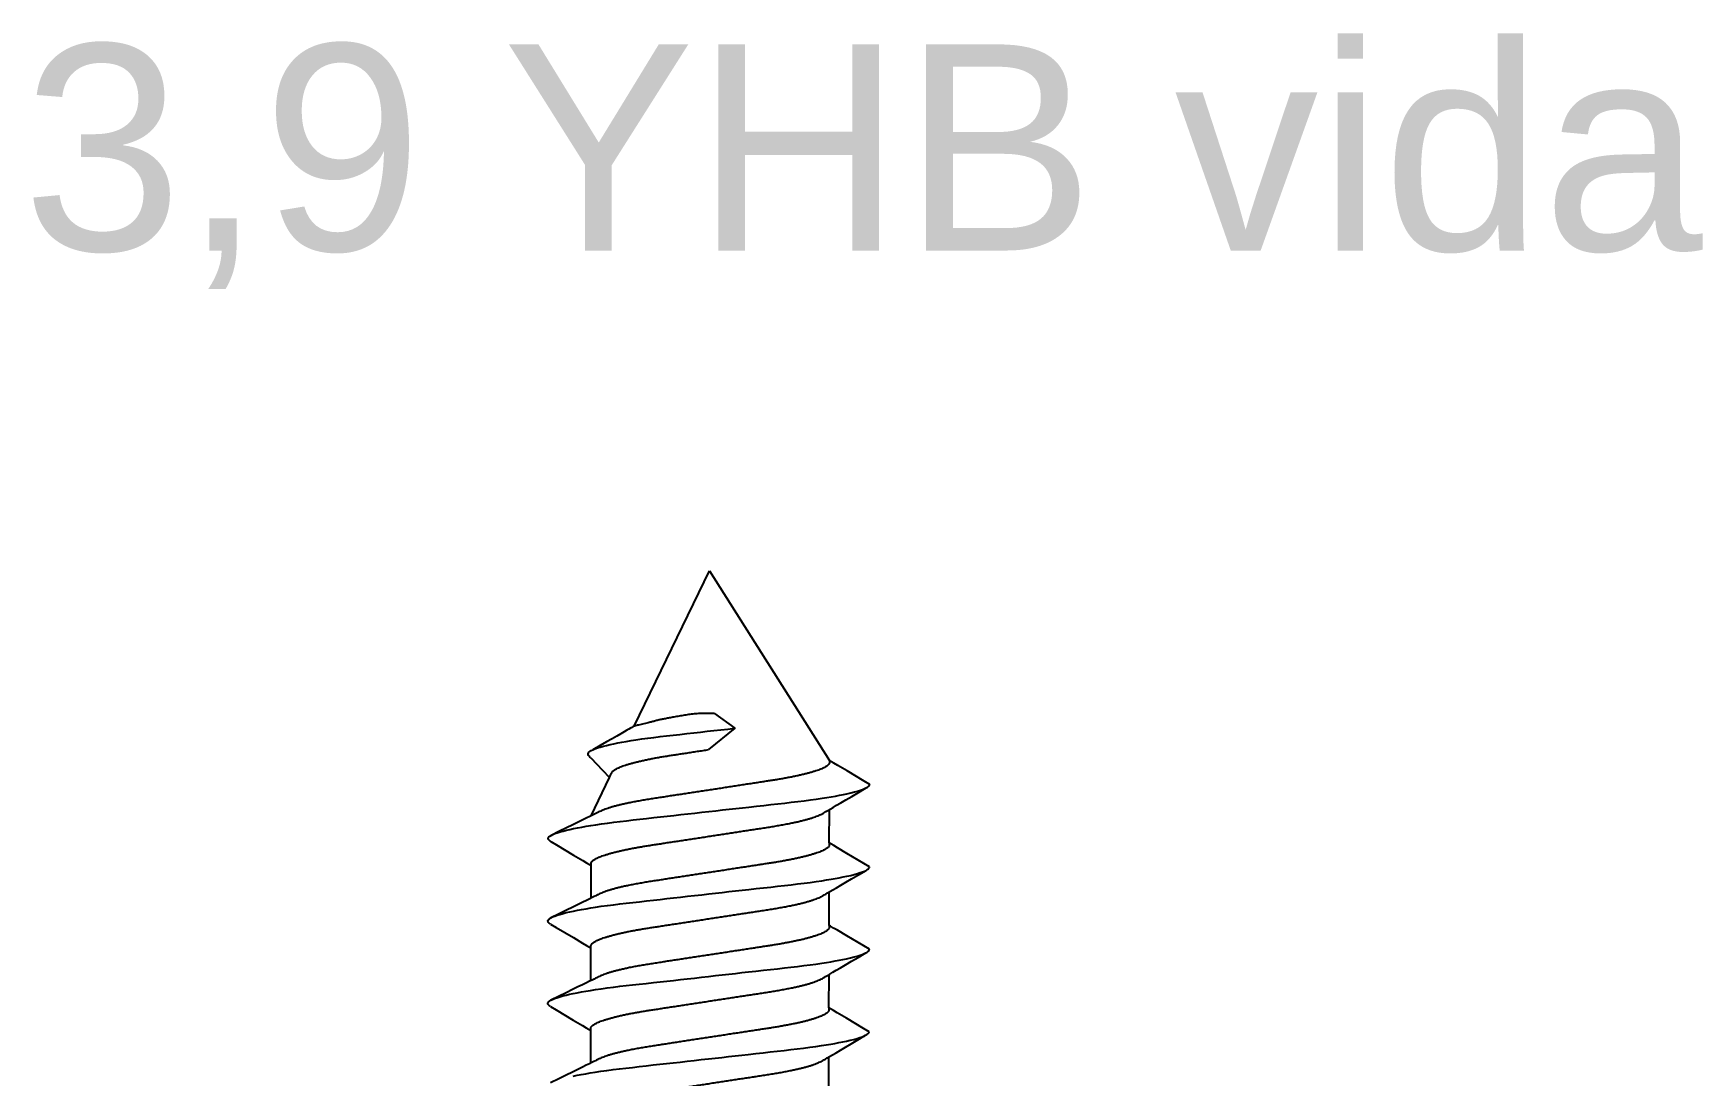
# Model space of a CAD drawing. Header units: millimetres. Extents: x -73550 to -72437, y 41766 to 43371.
# Drawn here: x -73488.24 to -73467.99, y 43304.14 to 43316.78 of the extents above; entities that cross this region are included whole.
import ezdxf

# ---------------------------------------------------------------- set-up
doc = ezdxf.new("R2010")
doc.units = ezdxf.units.MM
doc.layers.add('ART_VIDA', color=65, linetype='Continuous')
doc.styles.get("Standard").update_dxf_attribs({"font": 'arial.ttf'})

# ---------------------------------------------------------------- blocks, each defined once
blk = doc.blocks.new('*U39')
at = {"layer": 'ART_VIDA'}
for p, q in [((12.778, 1.428), (13.174, 1.428)), ((13.778, 1.428), (14.174, 1.428)), ((14.778, 1.428), (15.174, 1.428)), ((15.778, 1.428), (16.241, 1.208)), ((15.778, 1.428), (16.241, 1.208)), ((16.866, 0.91), (18.75, 0)), ((18.75, 0), (16.455, -1.461)), ((16.843, -0.312), (16.583, 0.007)), ((17.019, -0.063), (16.843, -0.312)), ((12.455, -1.461), (12.859, -1.461)), ((13.455, -1.461), (13.859, -1.461)), ((14.455, -1.461), (14.859, -1.461)), ((15.455, -1.461), (15.859, -1.461))]:
    blk.add_line(p, q, dxfattribs=at)
at = {"layer": 'ART_VIDA', "flags": 128}
for points in [[(12.621, 1.641), (12.631, 1.593), (12.641, 1.542), (12.65, 1.488), (12.66, 1.432), (12.669, 1.373), (12.68, 1.303), (12.69, 1.23), (12.7, 1.155), (12.71, 1.078), (12.719, 1), (12.728, 0.921), (12.737, 0.84), (12.747, 0.756), (12.757, 0.669), (12.766, 0.589), (12.775, 0.508), (12.784, 0.426), (12.794, 0.342), (12.804, 0.258), (12.813, 0.172), (12.823, 0.086), (12.833, 0), (12.842, -0.082), (12.851, -0.164), (12.861, -0.245), (12.87, -0.325), (12.879, -0.405), (12.888, -0.484), (12.898, -0.575), (12.908, -0.664), (12.918, -0.751), (12.928, -0.835), (12.937, -0.919), (12.947, -0.999), (12.956, -1.078), (12.966, -1.155), (12.976, -1.23), (12.986, -1.302), (12.996, -1.373), (13.005, -1.429), (13.014, -1.483), (13.023, -1.534), (13.033, -1.583), (13.042, -1.63), (13.051, -1.673), (13.062, -1.721), (13.073, -1.764), (13.084, -1.803), (13.095, -1.837), (13.104, -1.864), (13.114, -1.887), (13.123, -1.907), (13.132, -1.922), (13.141, -1.935), (13.149, -1.943), (13.158, -1.948), (13.166, -1.95), (13.166, -1.95)], [(13.463, 1.917), (13.423, 1.849), (13.3, 1.641), (13.234, 1.529), (13.206, 1.482), (13.185, 1.446), (13.174, 1.428)], [(13.463, 1.917), (13.466, 1.922), (13.475, 1.935), (13.484, 1.943), (13.492, 1.948), (13.5, 1.95), (13.509, 1.948), (13.519, 1.941), (13.529, 1.93), (13.539, 1.914), (13.549, 1.893), (13.56, 1.868), (13.57, 1.839), (13.581, 1.805), (13.592, 1.766), (13.602, 1.728), (13.612, 1.686), (13.621, 1.641), (13.631, 1.593), (13.641, 1.542), (13.65, 1.488), (13.66, 1.432), (13.669, 1.373), (13.68, 1.303), (13.69, 1.23), (13.7, 1.155), (13.71, 1.078), (13.719, 1), (13.728, 0.921), (13.737, 0.84), (13.747, 0.756), (13.757, 0.669), (13.766, 0.589), (13.775, 0.508), (13.784, 0.426), (13.794, 0.342), (13.804, 0.258), (13.813, 0.172), (13.823, 0.086), (13.833, 0), (13.842, -0.082), (13.851, -0.164), (13.861, -0.245), (13.87, -0.325), (13.879, -0.405), (13.888, -0.484), (13.898, -0.575), (13.908, -0.664), (13.918, -0.751), (13.928, -0.835), (13.937, -0.919), (13.947, -0.999), (13.956, -1.078), (13.966, -1.155), (13.976, -1.23), (13.986, -1.302), (13.996, -1.373), (14.005, -1.429), (14.014, -1.483), (14.023, -1.534), (14.033, -1.583), (14.042, -1.63), (14.051, -1.673), (14.062, -1.721), (14.073, -1.764), (14.084, -1.803), (14.095, -1.837), (14.104, -1.864), (14.114, -1.887), (14.123, -1.907), (14.132, -1.922), (14.141, -1.935), (14.149, -1.943), (14.158, -1.948), (14.166, -1.95), (14.166, -1.95)], [(14.463, 1.917), (14.423, 1.849), (14.3, 1.641), (14.234, 1.529), (14.206, 1.482), (14.185, 1.446), (14.174, 1.428)], [(14.463, 1.917), (14.466, 1.922), (14.475, 1.935), (14.484, 1.943), (14.492, 1.948), (14.5, 1.95), (14.509, 1.948), (14.519, 1.941), (14.529, 1.93), (14.539, 1.914), (14.549, 1.893), (14.56, 1.868), (14.57, 1.839), (14.581, 1.805), (14.592, 1.766), (14.602, 1.728), (14.612, 1.686), (14.621, 1.641), (14.631, 1.593), (14.641, 1.542), (14.65, 1.488), (14.66, 1.432), (14.669, 1.373), (14.68, 1.303), (14.69, 1.23), (14.7, 1.155), (14.71, 1.078), (14.719, 1), (14.728, 0.921), (14.737, 0.84), (14.747, 0.756), (14.757, 0.669), (14.766, 0.589), (14.775, 0.508), (14.784, 0.426), (14.794, 0.342), (14.804, 0.258), (14.813, 0.172), (14.823, 0.086), (14.833, 0), (14.842, -0.082), (14.851, -0.164), (14.861, -0.245), (14.87, -0.325), (14.879, -0.405), (14.888, -0.484), (14.898, -0.575), (14.908, -0.664), (14.918, -0.751), (14.928, -0.835), (14.937, -0.919), (14.947, -0.999), (14.956, -1.078), (14.966, -1.155), (14.976, -1.23), (14.986, -1.302), (14.996, -1.373), (15.005, -1.429), (15.014, -1.483), (15.023, -1.534), (15.033, -1.583), (15.042, -1.63), (15.051, -1.673), (15.062, -1.721), (15.073, -1.764), (15.084, -1.803), (15.095, -1.837), (15.104, -1.864), (15.114, -1.887), (15.123, -1.907), (15.132, -1.922), (15.141, -1.935), (15.149, -1.943), (15.158, -1.948), (15.166, -1.95), (15.166, -1.95)], [(15.463, 1.917), (15.423, 1.849), (15.3, 1.641), (15.234, 1.529), (15.206, 1.482), (15.185, 1.446), (15.174, 1.428)], [(15.463, 1.917), (15.466, 1.922), (15.475, 1.935), (15.484, 1.943), (15.492, 1.948), (15.5, 1.95), (15.509, 1.948), (15.519, 1.941), (15.529, 1.93), (15.539, 1.914), (15.549, 1.893), (15.56, 1.868), (15.57, 1.839), (15.581, 1.805), (15.592, 1.766), (15.602, 1.728), (15.612, 1.686), (15.621, 1.641), (15.631, 1.593), (15.641, 1.542), (15.65, 1.488), (15.66, 1.432), (15.669, 1.373), (15.68, 1.303), (15.69, 1.23), (15.7, 1.155), (15.71, 1.078), (15.719, 1), (15.728, 0.921), (15.737, 0.84), (15.747, 0.756), (15.757, 0.669), (15.766, 0.589), (15.775, 0.508), (15.784, 0.426), (15.794, 0.342), (15.804, 0.258), (15.813, 0.172), (15.823, 0.086), (15.833, 0), (15.842, -0.082), (15.851, -0.164), (15.861, -0.245), (15.87, -0.325), (15.879, -0.405), (15.888, -0.484), (15.898, -0.575), (15.908, -0.664), (15.918, -0.751), (15.928, -0.835), (15.937, -0.919), (15.947, -0.999), (15.956, -1.078), (15.966, -1.155), (15.976, -1.23), (15.986, -1.302), (15.996, -1.373), (16.005, -1.429), (16.014, -1.483), (16.023, -1.534), (16.033, -1.583), (16.042, -1.63), (16.051, -1.673), (16.062, -1.721), (16.073, -1.764), (16.084, -1.803), (16.095, -1.837), (16.104, -1.864), (16.114, -1.887), (16.123, -1.907), (16.132, -1.922), (16.141, -1.935), (16.149, -1.943), (16.158, -1.948), (16.166, -1.95), (16.166, -1.95)], [(16.479, 1.436), (16.33, 1.294), (16.241, 1.208)], [(16.479, 1.436), (16.49, 1.446), (16.5, 1.455), (16.51, 1.462), (16.52, 1.465), (16.53, 1.466), (16.539, 1.463), (16.549, 1.457), (16.558, 1.445), (16.569, 1.43), (16.579, 1.409), (16.589, 1.384), (16.6, 1.354), (16.611, 1.32), (16.622, 1.282), (16.632, 1.243), (16.641, 1.202), (16.651, 1.157), (16.661, 1.109), (16.671, 1.058), (16.68, 1.004), (16.69, 0.947), (16.699, 0.888), (16.71, 0.818), (16.72, 0.745), (16.73, 0.671), (16.74, 0.594), (16.749, 0.515), (16.758, 0.437), (16.767, 0.355), (16.777, 0.271), (16.787, 0.184), (16.796, 0.105), (16.805, 0.024), (16.814, -0.059), (16.824, -0.142), (16.833, -0.227), (16.843, -0.312), (16.843, -0.312), (16.843, -0.312)], [(13.166, -1.95), (13.206, -1.882), (13.328, -1.674), (13.395, -1.562), (13.423, -1.515), (13.444, -1.479), (13.455, -1.461)], [(14.166, -1.95), (14.206, -1.882), (14.328, -1.674), (14.395, -1.562), (14.423, -1.515), (14.444, -1.479), (14.455, -1.461)], [(15.166, -1.95), (15.206, -1.882), (15.328, -1.674), (15.395, -1.562), (15.423, -1.515), (15.444, -1.479), (15.455, -1.461)], [(16.166, -1.95), (16.206, -1.882), (16.328, -1.674), (16.395, -1.562), (16.423, -1.515), (16.444, -1.479), (16.455, -1.461)]]:
    blk.add_lwpolyline(points, dxfattribs=at)
at = {"layer": 'ART_VIDA'}
for points, knots in [([(13.455, -1.461), (13.427, -1.461), (13.421, -1.46), (13.411, -1.455), (13.401, -1.447), (13.391, -1.435), (13.381, -1.42), (13.37, -1.402), (13.36, -1.38), (13.349, -1.355), (13.338, -1.327), (13.327, -1.295), (13.316, -1.259), (13.304, -1.221), (13.293, -1.179), (13.282, -1.135), (13.271, -1.088), (13.261, -1.039), (13.25, -0.987), (13.24, -0.934), (13.23, -0.879), (13.22, -0.823), (13.211, -0.766), (13.202, -0.708), (13.193, -0.648), (13.183, -0.586), (13.173, -0.522), (13.163, -0.456), (13.152, -0.388), (13.142, -0.319), (13.131, -0.248), (13.119, -0.177), (13.108, -0.105), (13.097, -0.033), (13.086, 0.039), (13.075, 0.111), (13.064, 0.182), (13.053, 0.252), (13.042, 0.321), (13.032, 0.388), (13.022, 0.454), (13.012, 0.517), (13.001, 0.583), (12.991, 0.65), (12.98, 0.719), (12.969, 0.786), (12.958, 0.85), (12.946, 0.913), (12.934, 0.97), (12.923, 1.022), (12.912, 1.069), (12.901, 1.113), (12.89, 1.155), (12.879, 1.193), (12.868, 1.228), (12.857, 1.26), (12.846, 1.288), (12.835, 1.313), (12.825, 1.334), (12.819, 1.345), (12.539, 1.914)], [0, 0, 0, 0, 0.01636, 0.032918, 0.049658, 0.066561, 0.083609, 0.100475, 0.117442, 0.13449, 0.151597, 0.169092, 0.186604, 0.204109, 0.221583, 0.239003, 0.256348, 0.273594, 0.290684, 0.307635, 0.324428, 0.341045, 0.357469, 0.373492, 0.38969, 0.406068, 0.422611, 0.439643, 0.456809, 0.474087, 0.491457, 0.508896, 0.526382, 0.543891, 0.561362, 0.57881, 0.596211, 0.613544, 0.630786, 0.647611, 0.664308, 0.680859, 0.697246, 0.716518, 0.735597, 0.754894, 0.774443, 0.794216, 0.814184, 0.831393, 0.848699, 0.866081, 0.883517, 0.900983, 0.918145, 0.935291, 0.952401, 0.969453, 0.98677, 1, 1, 1, 1]), ([(14.455, -1.461), (14.427, -1.461), (14.421, -1.46), (14.411, -1.455), (14.401, -1.447), (14.391, -1.435), (14.381, -1.42), (14.37, -1.402), (14.36, -1.38), (14.349, -1.355), (14.338, -1.327), (14.327, -1.295), (14.316, -1.259), (14.304, -1.221), (14.293, -1.179), (14.282, -1.135), (14.271, -1.088), (14.261, -1.039), (14.25, -0.987), (14.24, -0.934), (14.23, -0.879), (14.22, -0.823), (14.211, -0.766), (14.202, -0.708), (14.193, -0.648), (14.183, -0.586), (14.173, -0.522), (14.163, -0.456), (14.152, -0.388), (14.142, -0.319), (14.131, -0.248), (14.119, -0.177), (14.108, -0.105), (14.097, -0.033), (14.086, 0.039), (14.075, 0.111), (14.064, 0.182), (14.053, 0.252), (14.042, 0.321), (14.032, 0.388), (14.022, 0.454), (14.012, 0.517), (14.001, 0.583), (13.991, 0.65), (13.98, 0.719), (13.969, 0.786), (13.958, 0.85), (13.946, 0.913), (13.934, 0.97), (13.923, 1.022), (13.912, 1.069), (13.901, 1.113), (13.89, 1.155), (13.879, 1.193), (13.868, 1.228), (13.857, 1.26), (13.846, 1.288), (13.835, 1.313), (13.825, 1.334), (13.819, 1.345), (13.539, 1.914)], [0, 0, 0, 0, 0.01636, 0.032918, 0.049658, 0.066561, 0.083609, 0.100475, 0.117442, 0.13449, 0.151597, 0.169092, 0.186604, 0.204109, 0.221583, 0.239003, 0.256348, 0.273594, 0.290684, 0.307635, 0.324428, 0.341045, 0.357469, 0.373492, 0.38969, 0.406068, 0.422611, 0.439643, 0.456809, 0.474087, 0.491457, 0.508896, 0.526382, 0.543891, 0.561362, 0.57881, 0.596211, 0.613544, 0.630786, 0.647611, 0.664308, 0.680859, 0.697246, 0.716518, 0.735597, 0.754894, 0.774443, 0.794216, 0.814184, 0.831393, 0.848699, 0.866081, 0.883517, 0.900983, 0.918145, 0.935291, 0.952401, 0.969453, 0.98677, 1, 1, 1, 1]), ([(15.455, -1.461), (15.427, -1.461), (15.421, -1.46), (15.411, -1.455), (15.401, -1.447), (15.391, -1.435), (15.381, -1.42), (15.37, -1.402), (15.36, -1.38), (15.349, -1.355), (15.338, -1.327), (15.327, -1.295), (15.316, -1.259), (15.304, -1.221), (15.293, -1.179), (15.282, -1.135), (15.271, -1.088), (15.261, -1.039), (15.25, -0.987), (15.24, -0.934), (15.23, -0.879), (15.22, -0.823), (15.211, -0.766), (15.202, -0.708), (15.193, -0.648), (15.183, -0.586), (15.173, -0.522), (15.163, -0.456), (15.152, -0.388), (15.142, -0.319), (15.131, -0.248), (15.119, -0.177), (15.108, -0.105), (15.097, -0.033), (15.086, 0.039), (15.075, 0.111), (15.064, 0.182), (15.053, 0.252), (15.042, 0.321), (15.032, 0.388), (15.022, 0.454), (15.012, 0.517), (15.001, 0.583), (14.991, 0.65), (14.98, 0.719), (14.969, 0.786), (14.958, 0.85), (14.946, 0.913), (14.934, 0.97), (14.923, 1.022), (14.912, 1.069), (14.901, 1.113), (14.89, 1.155), (14.879, 1.193), (14.868, 1.228), (14.857, 1.26), (14.846, 1.288), (14.835, 1.313), (14.825, 1.334), (14.819, 1.345), (14.539, 1.914)], [0, 0, 0, 0, 0.01636, 0.032918, 0.049658, 0.066561, 0.083609, 0.100475, 0.117442, 0.13449, 0.151597, 0.169092, 0.186604, 0.204109, 0.221583, 0.239003, 0.256348, 0.273594, 0.290684, 0.307635, 0.324428, 0.341045, 0.357469, 0.373492, 0.38969, 0.406068, 0.422611, 0.439643, 0.456809, 0.474087, 0.491457, 0.508896, 0.526382, 0.543891, 0.561362, 0.57881, 0.596211, 0.613544, 0.630786, 0.647611, 0.664308, 0.680859, 0.697246, 0.716518, 0.735597, 0.754894, 0.774443, 0.794216, 0.814184, 0.831393, 0.848699, 0.866081, 0.883517, 0.900983, 0.918145, 0.935291, 0.952401, 0.969453, 0.98677, 1, 1, 1, 1]), ([(16.455, -1.461), (16.427, -1.461), (16.421, -1.46), (16.411, -1.455), (16.401, -1.447), (16.391, -1.435), (16.381, -1.42), (16.37, -1.402), (16.36, -1.38), (16.349, -1.355), (16.338, -1.327), (16.327, -1.295), (16.316, -1.259), (16.304, -1.221), (16.293, -1.179), (16.282, -1.135), (16.271, -1.088), (16.261, -1.039), (16.25, -0.987), (16.24, -0.934), (16.23, -0.879), (16.22, -0.823), (16.211, -0.766), (16.202, -0.708), (16.193, -0.648), (16.183, -0.586), (16.173, -0.522), (16.163, -0.456), (16.152, -0.388), (16.142, -0.319), (16.131, -0.248), (16.119, -0.177), (16.108, -0.105), (16.097, -0.033), (16.086, 0.039), (16.075, 0.111), (16.064, 0.182), (16.053, 0.252), (16.042, 0.321), (16.032, 0.388), (16.022, 0.454), (16.012, 0.517), (16.001, 0.583), (15.991, 0.65), (15.98, 0.719), (15.969, 0.786), (15.958, 0.85), (15.946, 0.913), (15.934, 0.97), (15.923, 1.022), (15.912, 1.069), (15.901, 1.113), (15.89, 1.155), (15.879, 1.193), (15.868, 1.228), (15.857, 1.26), (15.846, 1.288), (15.835, 1.313), (15.825, 1.334), (15.819, 1.345), (15.539, 1.914)], [0, 0, 0, 0, 0.01636, 0.032918, 0.049658, 0.066561, 0.083609, 0.100475, 0.117442, 0.13449, 0.151597, 0.169092, 0.186604, 0.204109, 0.221583, 0.239003, 0.256348, 0.273594, 0.290684, 0.307635, 0.324428, 0.341045, 0.357469, 0.373492, 0.38969, 0.406068, 0.422611, 0.439643, 0.456809, 0.474087, 0.491457, 0.508896, 0.526382, 0.543891, 0.561362, 0.57881, 0.596211, 0.613544, 0.630786, 0.647611, 0.664308, 0.680859, 0.697246, 0.716518, 0.735597, 0.754894, 0.774443, 0.794216, 0.814184, 0.831393, 0.848699, 0.866081, 0.883517, 0.900983, 0.918145, 0.935291, 0.952401, 0.969453, 0.98677, 1, 1, 1, 1]), ([(12.174, 1.428), (12.202, 1.428), (12.208, 1.427), (12.218, 1.422), (12.227, 1.414), (12.238, 1.402), (12.248, 1.387), (12.258, 1.369), (12.269, 1.347), (12.28, 1.322), (12.291, 1.294), (12.302, 1.262), (12.313, 1.226), (12.324, 1.188), (12.335, 1.146), (12.347, 1.102), (12.357, 1.055), (12.368, 1.006), (12.379, 0.955), (12.389, 0.901), (12.399, 0.847), (12.409, 0.79), (12.418, 0.733), (12.427, 0.675), (12.436, 0.615), (12.446, 0.553), (12.456, 0.489), (12.466, 0.423), (12.476, 0.355), (12.487, 0.286), (12.498, 0.215), (12.509, 0.144), (12.52, 0.072), (12.532, 0), (12.543, -0.072), (12.554, -0.144), (12.565, -0.215), (12.576, -0.285), (12.587, -0.354), (12.597, -0.421), (12.607, -0.486), (12.617, -0.55), (12.627, -0.616), (12.638, -0.683), (12.648, -0.752), (12.66, -0.818), (12.671, -0.883), (12.683, -0.946), (12.695, -1.003), (12.706, -1.055), (12.717, -1.102), (12.728, -1.146), (12.739, -1.187), (12.75, -1.226), (12.761, -1.261), (12.772, -1.292), (12.783, -1.321), (12.794, -1.346), (12.804, -1.367), (12.81, -1.378), (13.123, -1.907)], [0, 0, 0, 0, 0.01636, 0.032918, 0.049658, 0.066561, 0.083609, 0.100475, 0.117442, 0.13449, 0.151597, 0.169092, 0.186604, 0.204108, 0.221583, 0.239003, 0.256348, 0.273594, 0.290684, 0.307635, 0.324428, 0.341045, 0.357469, 0.373492, 0.38969, 0.406068, 0.422611, 0.439643, 0.456808, 0.474087, 0.491457, 0.508896, 0.526382, 0.543891, 0.561362, 0.578809, 0.596211, 0.613544, 0.630785, 0.64761, 0.664307, 0.680858, 0.697246, 0.716518, 0.735597, 0.754893, 0.774442, 0.794216, 0.814183, 0.831392, 0.848699, 0.866081, 0.883517, 0.900983, 0.918144, 0.935291, 0.952401, 0.969452, 0.986769, 1, 1, 1, 1]), ([(13.174, 1.428), (13.202, 1.428), (13.208, 1.427), (13.218, 1.422), (13.227, 1.414), (13.238, 1.402), (13.248, 1.387), (13.258, 1.369), (13.269, 1.347), (13.28, 1.322), (13.291, 1.294), (13.302, 1.262), (13.313, 1.226), (13.324, 1.188), (13.335, 1.146), (13.347, 1.102), (13.357, 1.055), (13.368, 1.006), (13.379, 0.955), (13.389, 0.901), (13.399, 0.847), (13.409, 0.79), (13.418, 0.733), (13.427, 0.675), (13.436, 0.615), (13.446, 0.553), (13.456, 0.489), (13.466, 0.423), (13.476, 0.355), (13.487, 0.286), (13.498, 0.215), (13.509, 0.144), (13.52, 0.072), (13.532, 0), (13.543, -0.072), (13.554, -0.144), (13.565, -0.215), (13.576, -0.285), (13.587, -0.354), (13.597, -0.421), (13.607, -0.486), (13.617, -0.55), (13.627, -0.616), (13.638, -0.683), (13.648, -0.752), (13.66, -0.818), (13.671, -0.883), (13.683, -0.946), (13.695, -1.003), (13.706, -1.055), (13.717, -1.102), (13.728, -1.146), (13.739, -1.187), (13.75, -1.226), (13.761, -1.261), (13.772, -1.292), (13.783, -1.321), (13.794, -1.346), (13.804, -1.367), (13.81, -1.378), (14.123, -1.907)], [0, 0, 0, 0, 0.01636, 0.032918, 0.049658, 0.066561, 0.083609, 0.100475, 0.117442, 0.13449, 0.151597, 0.169092, 0.186604, 0.204108, 0.221583, 0.239003, 0.256348, 0.273594, 0.290684, 0.307635, 0.324428, 0.341045, 0.357469, 0.373492, 0.38969, 0.406068, 0.422611, 0.439643, 0.456808, 0.474087, 0.491457, 0.508896, 0.526382, 0.543891, 0.561362, 0.578809, 0.596211, 0.613544, 0.630785, 0.64761, 0.664307, 0.680858, 0.697246, 0.716518, 0.735597, 0.754893, 0.774442, 0.794216, 0.814183, 0.831392, 0.848699, 0.866081, 0.883517, 0.900983, 0.918144, 0.935291, 0.952401, 0.969452, 0.986769, 1, 1, 1, 1]), ([(14.174, 1.428), (14.202, 1.428), (14.208, 1.427), (14.218, 1.422), (14.227, 1.414), (14.238, 1.402), (14.248, 1.387), (14.258, 1.369), (14.269, 1.347), (14.28, 1.322), (14.291, 1.294), (14.302, 1.262), (14.313, 1.226), (14.324, 1.188), (14.335, 1.146), (14.347, 1.102), (14.357, 1.055), (14.368, 1.006), (14.379, 0.955), (14.389, 0.901), (14.399, 0.847), (14.409, 0.79), (14.418, 0.733), (14.427, 0.675), (14.436, 0.615), (14.446, 0.553), (14.456, 0.489), (14.466, 0.423), (14.476, 0.355), (14.487, 0.286), (14.498, 0.215), (14.509, 0.144), (14.52, 0.072), (14.532, 0), (14.543, -0.072), (14.554, -0.144), (14.565, -0.215), (14.576, -0.285), (14.587, -0.354), (14.597, -0.421), (14.607, -0.486), (14.617, -0.55), (14.627, -0.616), (14.638, -0.683), (14.648, -0.752), (14.66, -0.818), (14.671, -0.883), (14.683, -0.946), (14.695, -1.003), (14.706, -1.055), (14.717, -1.102), (14.728, -1.146), (14.739, -1.187), (14.75, -1.226), (14.761, -1.261), (14.772, -1.292), (14.783, -1.321), (14.794, -1.346), (14.804, -1.367), (14.81, -1.378), (15.123, -1.907)], [0, 0, 0, 0, 0.01636, 0.032918, 0.049658, 0.066561, 0.083609, 0.100475, 0.117442, 0.13449, 0.151597, 0.169092, 0.186604, 0.204108, 0.221583, 0.239003, 0.256348, 0.273594, 0.290684, 0.307635, 0.324428, 0.341045, 0.357469, 0.373492, 0.38969, 0.406068, 0.422611, 0.439643, 0.456808, 0.474087, 0.491457, 0.508896, 0.526382, 0.543891, 0.561362, 0.578809, 0.596211, 0.613544, 0.630785, 0.64761, 0.664307, 0.680858, 0.697246, 0.716518, 0.735597, 0.754893, 0.774442, 0.794216, 0.814183, 0.831392, 0.848699, 0.866081, 0.883517, 0.900983, 0.918144, 0.935291, 0.952401, 0.969452, 0.986769, 1, 1, 1, 1]), ([(15.174, 1.428), (15.202, 1.428), (15.208, 1.427), (15.218, 1.422), (15.227, 1.414), (15.238, 1.402), (15.248, 1.387), (15.258, 1.369), (15.269, 1.347), (15.28, 1.322), (15.291, 1.294), (15.302, 1.262), (15.313, 1.226), (15.324, 1.188), (15.335, 1.146), (15.347, 1.102), (15.357, 1.055), (15.368, 1.006), (15.379, 0.955), (15.389, 0.901), (15.399, 0.847), (15.409, 0.79), (15.418, 0.733), (15.427, 0.675), (15.436, 0.615), (15.446, 0.553), (15.456, 0.489), (15.466, 0.423), (15.476, 0.355), (15.487, 0.286), (15.498, 0.215), (15.509, 0.144), (15.52, 0.072), (15.532, 0), (15.543, -0.072), (15.554, -0.144), (15.565, -0.215), (15.576, -0.285), (15.587, -0.354), (15.597, -0.421), (15.607, -0.486), (15.617, -0.55), (15.627, -0.616), (15.638, -0.683), (15.648, -0.752), (15.66, -0.818), (15.671, -0.883), (15.683, -0.946), (15.695, -1.003), (15.706, -1.055), (15.717, -1.102), (15.728, -1.146), (15.739, -1.187), (15.75, -1.226), (15.761, -1.261), (15.772, -1.292), (15.783, -1.321), (15.794, -1.346), (15.804, -1.367), (15.81, -1.378), (16.123, -1.907)], [0, 0, 0, 0, 0.01636, 0.032918, 0.049658, 0.066561, 0.083609, 0.100475, 0.117442, 0.13449, 0.151597, 0.169092, 0.186604, 0.204108, 0.221583, 0.239003, 0.256348, 0.273594, 0.290684, 0.307635, 0.324428, 0.341045, 0.357469, 0.373492, 0.38969, 0.406068, 0.422611, 0.439643, 0.456808, 0.474087, 0.491457, 0.508896, 0.526382, 0.543891, 0.561362, 0.578809, 0.596211, 0.613544, 0.630785, 0.64761, 0.664307, 0.680858, 0.697246, 0.716518, 0.735597, 0.754893, 0.774442, 0.794216, 0.814183, 0.831392, 0.848699, 0.866081, 0.883517, 0.900983, 0.918144, 0.935291, 0.952401, 0.969452, 0.986769, 1, 1, 1, 1]), ([(17.019, -0.063), (17.019, -0.063), (17.024, 0.043), (17.021, 0.099), (17.017, 0.166), (17.01, 0.234), (16.999, 0.301), (16.988, 0.366), (16.976, 0.429), (16.967, 0.478), (16.957, 0.527), (16.947, 0.578), (16.939, 0.617), (16.927, 0.663), (16.916, 0.703), (16.904, 0.751), (16.886, 0.83), (16.872, 0.882), (16.866, 0.91), (16.866, 0.91), (16.866, 0.91), (16.579, 1.409)], [0.6792509, 0.6792509, 0.6792509, 0.6792509, 0.6808586, 0.697246, 0.7165183, 0.7355972, 0.7548937, 0.7744427, 0.7942161, 0.8141839, 0.8313926, 0.8486991, 0.8660814, 0.8835171, 0.9009832, 0.9181448, 0.9352914, 0.9524012, 0.9694525, 0.9867697, 1, 1, 1, 1]), ([(16.241, 1.208), (16.292, 1.183), (16.295, 1.182), (16.308, 1.175), (16.318, 1.167), (16.328, 1.155), (16.339, 1.14), (16.349, 1.122), (16.36, 1.1), (16.371, 1.075), (16.382, 1.047), (16.393, 1.015), (16.404, 0.979), (16.415, 0.941), (16.426, 0.899), (16.437, 0.855), (16.448, 0.808), (16.459, 0.759), (16.469, 0.708), (16.48, 0.654), (16.49, 0.6), (16.499, 0.543), (16.509, 0.486), (16.518, 0.428), (16.527, 0.368), (16.536, 0.306), (16.546, 0.242), (16.557, 0.176), (16.567, 0.108), (16.576, 0.052), (16.581, 0.018), (16.583, 0.007)], [0.0106731, 0.0106731, 0.0106731, 0.0106731, 0.0163603, 0.0329182, 0.0496575, 0.0665607, 0.083609, 0.1004749, 0.117442, 0.1344897, 0.151597, 0.1690923, 0.1866039, 0.2041084, 0.2215825, 0.2390032, 0.2563477, 0.2735941, 0.290684, 0.3076349, 0.3244278, 0.3410446, 0.3574687, 0.3734919, 0.3896897, 0.4060681, 0.4226109, 0.4396428, 0.4568082, 0.4740867, 0.4818196, 0.4818196, 0.4818196, 0.4818196])]:
    blk.add_open_spline(points, degree=3, knots=knots, dxfattribs=at)

msp = doc.modelspace()

# ---------------------------------------------------------------- block references
at = {"layer": 'ART_VIDA', "extrusion": (0, 0, -1), "xscale": -0.9999962019793134, "yscale": 0.9999962019793123, "zscale": -0.9999962019793134, "rotation": 270.125352429229}
msp.add_blockref('*U39', (73480.083, 43291.511), dxfattribs=at)

# ---------------------------------------------------------------- texts
at = {"insert": (-73488.376, 43316.646), "char_height": 2.5, "attachment_point": 1}
msp.add_mtext_dynamic_manual_height_columns('3,9 YHB vida', width=36.82865, gutter_width=12.5, heights=[0], dxfattribs=at)

doc.saveas('drawing.dxf')
